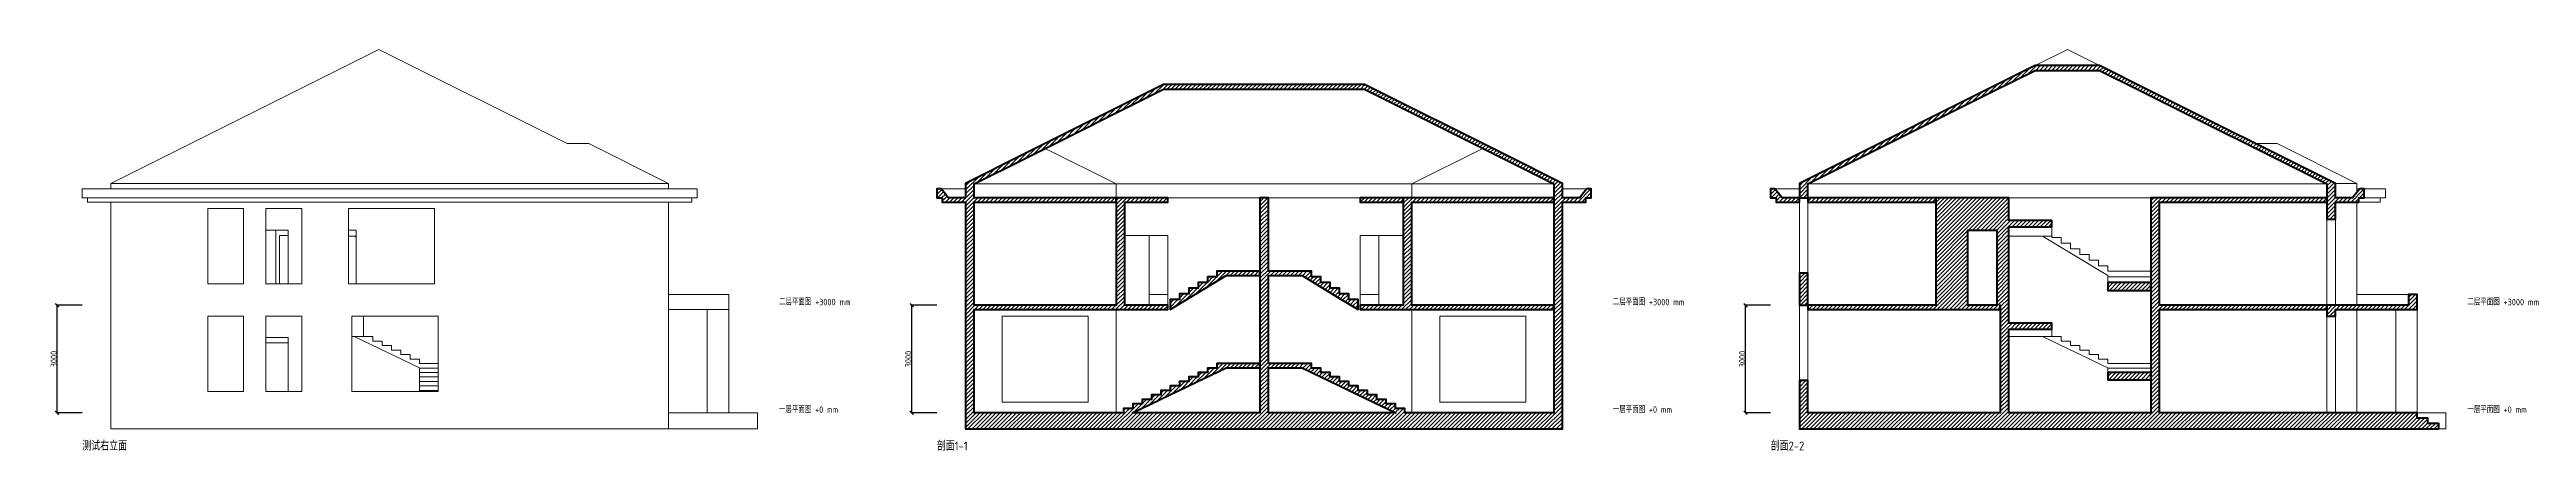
# Model space of a CAD drawing. Extents: x 20272 to 159607, y 22042 to 33227.
# Drawn here: x 90572 to 159607, y 22042 to 33227 of the extents above; entities that cross this region are included whole.
import ezdxf

# ---------------------------------------------------------------- set-up
doc = ezdxf.new("R2010")
doc.units = 0
doc.header["$LTSCALE"] = 1000
doc.header["$MEASUREMENT"] = 0
for name, color, linetype, lineweight in [('TZO_2D_annotation', 7, 'Continuous', 18), ('TZO_2D_dimension', 7, 'Continuous', 18), ('TZO_2D_section_cut', 7, 'Continuous', 50), ('TZO_2D_section_fill', 7, 'Continuous', 18), ('TZO_2D_visible', 7, 'Continuous', 18)]:
    doc.layers.add(name, color=color, linetype=linetype, lineweight=lineweight)
doc.styles.get("Standard").update_dxf_attribs({"font": 'gbenor.shx', "bigfont": 'gbcbig.shx'})
doc.dimstyles.get("Standard").update_dxf_attribs({"dimscale": 100, "dimtxt": 3.5, "dimasz": 1, "dimexe": 2.5, "dimexo": 3, "dimgap": 1.5, "dimtad": 1, "dimdec": 0, "dimzin": 0, "dimdsep": 46, "dimtxsty": 'Standard', "dimblk": 'ARCHTICK', "dimcen": 0.09, "dimadec": 0, "dimazin": 0, "dimtfac": 1, "dimtdec": 0, "dimtix": 1, "dimtmove": 2, "dimatfit": 3, "dimfxl": 1, "dimtolj": 1, "dimtzin": 0, "dimarcsym": 0})
pattern_1 = [(45, (-2583657.78, 1716516.66), (-56.1266008, 56.1266008), [])]

# ---------------------------------------------------------------- blocks, each defined once
blk = doc.blocks.new('_ArchTick')
at = {"color": 0, "linetype": 'ByBlock', "const_width": 0.4}
blk.add_lwpolyline([(-0.5, -0.5), (0.5, 0.5)], dxfattribs=at)
blk = doc.blocks.new('*D15')
at = {"layer": 'Defpoints', "color": 0, "transparency": 16777216}
for p in [(90782, 26092), (91482, 26092), (91482, 23092)]:
    blk.add_point(p, dxfattribs=at)
at = {"layer": 'TZO_2D_dimension', "color": 0, "lineweight": -2, "transparency": 16777216}
for p, q in [((91479, 26092), (90779, 26092)), ((90782, 23092), (90782, 26092)), ((91479, 23092), (90779, 23092))]:
    blk.add_line(p, q, dxfattribs=at)
at = {"layer": 'TZO_2D_dimension', "color": 0, "lineweight": -2, "transparency": 16777216, "xscale": 100, "yscale": 100, "zscale": 100}
for p, rotation in [((90782, 26092), 90), ((90782, 23092), 270)]:
    blk.add_blockref('_ArchTick', p, dxfattribs=dict(at, rotation=rotation))
at = {"layer": 'TZO_2D_dimension', "color": 0, "transparency": 16777216, "insert": (90690, 24592), "char_height": 180, "attachment_point": 5, "rotation": 90}
blk.add_mtext('\\A1;3000', dxfattribs=at)
blk = doc.blocks.new('*D14')
at = {"layer": 'Defpoints', "color": 0, "transparency": 16777216}
for p in [(114602, 26092), (115302, 26092), (115302, 23092)]:
    blk.add_point(p, dxfattribs=at)
at = {"layer": 'TZO_2D_dimension', "color": 0, "lineweight": -2, "transparency": 16777216}
for p, q in [((115299, 26092), (114599, 26092)), ((114602, 23092), (114602, 26092)), ((115299, 23092), (114599, 23092))]:
    blk.add_line(p, q, dxfattribs=at)
at = {"layer": 'TZO_2D_dimension', "color": 0, "lineweight": -2, "transparency": 16777216, "xscale": 100, "yscale": 100, "zscale": 100}
for p, rotation in [((114602, 26092), 90), ((114602, 23092), 270)]:
    blk.add_blockref('_ArchTick', p, dxfattribs=dict(at, rotation=rotation))
at = {"layer": 'TZO_2D_dimension', "color": 0, "transparency": 16777216, "insert": (114510, 24592), "char_height": 180, "attachment_point": 5, "rotation": 90}
blk.add_mtext('\\A1;3000', dxfattribs=at)
blk = doc.blocks.new('*D13')
at = {"layer": 'Defpoints', "color": 0, "transparency": 16777216}
for p in [(137842, 26092), (138542, 26092), (138542, 23092)]:
    blk.add_point(p, dxfattribs=at)
at = {"layer": 'TZO_2D_dimension', "color": 0, "lineweight": -2, "transparency": 16777216}
for p, q in [((138539, 26092), (137839, 26092)), ((137842, 23092), (137842, 26092)), ((138539, 23092), (137839, 23092))]:
    blk.add_line(p, q, dxfattribs=at)
at = {"layer": 'TZO_2D_dimension', "color": 0, "lineweight": -2, "transparency": 16777216, "xscale": 100, "yscale": 100, "zscale": 100}
for p, rotation in [((137842, 26092), 90), ((137842, 23092), 270)]:
    blk.add_blockref('_ArchTick', p, dxfattribs=dict(at, rotation=rotation))
at = {"layer": 'TZO_2D_dimension', "color": 0, "transparency": 16777216, "insert": (137750, 24592), "char_height": 180, "attachment_point": 5, "rotation": 90}
blk.add_mtext('\\A1;3000', dxfattribs=at)

msp = doc.modelspace()

# ---------------------------------------------------------------- hatches: boundary and pattern name
at = {"layer": 'TZO_2D_section_fill'}
h = msp.add_hatch(dxfattribs=at)
h.set_pattern_fill('ANSI31', color=256, scale=50, style=0)
h.set_pattern_definition(pattern_1)
h.paths.add_polyline_path([(139341.9, 29092.1), (139157.6, 29092.1), (138861.9, 29092.1), (138782.7, 29191.1), (138661.9, 29342.1), (138613.9, 29342.1), (138541.9, 29342.1), (138541.9, 29241), (138541.9, 29092.1), (138632, 29092.1), (138691.9, 29092.1), (138691.9, 29043.7), (138691.9, 28972.1), (139094.8, 28972.1), (139120, 28972.1), (139194.1, 28972.1), (139279.7, 28972.1), (139341.9, 28972.1), (139341.9, 29027.2)], flags=0)
h.paths.add_polyline_path([(154281.9, 28639.4), (154281.9, 28753.2), (154281.9, 28827.4), (154281.9, 28972.1), (154716.9, 28972.1), (154796.2, 28972.1), (154931.9, 28972.1), (154931.9, 28999.6), (154931.9, 29092.1), (155050.2, 29092.1), (155081.9, 29092.1), (155081.9, 29146.2), (155081.9, 29342.1), (155056.4, 29342.1), (154961.9, 29342.1), (154917.9, 29287), (154761.9, 29092.1), (154652.9, 29092.1), (154281.9, 29092.1), (154281.9, 29284.8), (154281.9, 29299.3), (154281.9, 29406.3), (154281.9, 29492.1), (149020, 32123), (147707.6, 32779.2), (145916.3, 32779.2), (139341.9, 29492.1), (139341.9, 29451.8), (139341.9, 29391.6), (139341.9, 29212.3), (139341.9, 29197.1), (139341.9, 29092.1), (139452.3, 29092.1), (139581.9, 29092.1), (139581.9, 29036.9), (139581.9, 28972.1), (139581.9, 28972.1), (139581.9, 28972.1), (140690.9, 28972.1), (141121.1, 28972.1), (143141.9, 28972.1), (143141.9, 29023.9), (143141.9, 29092.1), (141121.1, 29092.1), (139581.9, 29092.1), (139581.9, 29170.9), (139581.9, 29179.9), (139581.9, 29179.9), (139581.9, 29273.6), (139581.9, 29277.6), (139581.9, 29277.6), (139581.9, 29326.7), (139581.9, 29477.9), (144710.4, 32042.1), (145916.3, 32645.1), (147707.6, 32645.1), (148792.2, 32102.8), (154041.9, 29477.9), (154041.9, 29203.2), (154041.9, 29195), (154041.9, 29092.1), (154041.9, 28676.3), (154041.9, 28492.1), (154136.5, 28492.1), (154281.9, 28492.1)], flags=0)
h.paths.add_polyline_path([(157161.9, 22728.3), (157161.9, 22792.1), (157034.4, 22792.1), (156861.9, 22792.1), (156861.9, 22878.3), (156861.9, 22942.1), (156734.4, 22942.1), (156561.9, 22942.1), (156561.9, 23028.3), (156561.9, 23092.1), (156561.9, 23092.1), (155425.4, 23092.1), (155305.7, 23092.1), (154187.4, 23092.1), (154041.9, 23092.1), (151841.5, 23092.1), (149381.9, 23092.1), (149381.9, 24262.5), (149381.9, 25972.1), (151275.8, 25972.1), (154041.9, 25972.1), (154041.9, 26020.8), (154041.9, 26023.9), (154041.9, 26023.9), (154041.9, 26092.1), (152459.5, 26092.1), (152070.4, 26092.1), (151082.8, 26092.1), (149381.9, 26092.1), (149381.9, 27143.2), (149381.9, 28381.5), (149381.9, 28570), (149381.9, 28972.1), (151396.7, 28972.1), (154041.9, 28972.1), (154041.9, 29023.9), (154041.9, 29092.1), (152027.2, 29092.1), (152027.2, 29092.1), (152027.2, 29092.1), (149381.9, 29092.1), (149278.2, 29092.1), (149141.9, 29092.1), (149141.9, 28425.3), (149141.9, 27187), (149141.9, 24997.1), (149141.9, 24389.1), (149141.9, 24311.3), (149141.9, 24262.5), (149141.9, 23092.1), (149141.9, 23092.1), (149141.9, 23092.1), (148592.5, 23092.1), (147429.8, 23092.1), (147040.7, 23092.1), (146651.6, 23092.1), (146627.3, 23092.1), (145181.9, 23092.1), (145181.9, 24555.4), (145181.9, 25426.7), (145827.8, 25426.7), (146192.9, 25426.7), (146381.9, 25426.7), (146381.9, 25514), (146381.9, 25531.4), (146381.9, 25546.7), (146381.9, 25592.1), (145946.4, 25592.1), (145181.9, 25592.1), (145181.9, 26033.5), (145181.9, 26135.8), (145181.9, 26833.6), (145181.9, 27182.5), (145181.9, 27391.9), (145181.9, 27419.8), (145181.9, 27461.2), (145181.9, 28283.1), (145847.9, 28283.1), (146192.9, 28283.1), (146381.9, 28283.1), (146381.9, 28370.4), (146381.9, 28387.8), (146381.9, 28403.1), (146381.9, 28460.4), (145946.4, 28460.4), (145181.9, 28460.4), (145181.9, 28561), (145181.9, 28644.3), (145181.9, 28832.7), (145181.9, 28977.4), (145181.9, 29092.1), (145181.9, 29092.1), (145028.3, 29092.1), (144957.7, 29092.1), (144941.9, 29092.1), (144941.9, 29092.1), (144868.6, 29092.1), (143381.9, 29092.1), (143381.9, 29092.1), (143366.2, 29092.1), (143295.5, 29092.1), (143288.6, 29092.1), (143141.9, 29092.1), (143141.9, 28562), (143141.9, 27329), (143141.9, 26092.1), (141678.8, 26092.1), (139581.9, 26092.1), (139581.9, 26711.7), (139581.9, 26992.1), (139471.6, 26992.1), (139341.9, 26992.1), (139341.9, 26891.8), (139341.9, 26759.4), (139341.9, 26649.7), (139341.9, 26582.3), (139341.9, 26501), (139341.9, 26373.4), (139341.9, 26225.4), (139341.9, 26092.1), (139452.3, 26092.1), (139581.9, 26092.1), (139581.9, 26036.9), (139581.9, 25972.1), (139581.9, 25972.1), (139581.9, 25972.1), (141326.3, 25972.1), (142306.1, 25972.1), (142985.6, 25972.1), (144941.9, 25972.1), (144941.9, 26091.3), (144941.9, 26092.1), (144941.9, 26092.1), (144941.9, 26092.1), (144941.9, 25894.9), (144941.9, 24997.1), (144941.9, 24920.9), (144941.9, 23092.1), (142985.6, 23092.1), (139581.9, 23092.1), (139581.9, 23578.2), (139581.9, 23992.1), (139471.6, 23992.1), (139341.9, 23992.1), (139341.9, 23814.8), (139341.9, 23092.1), (139341.9, 23046.5), (139341.9, 23016.4), (139341.9, 22642.1), (148742.2, 22642.1), (151736.6, 22642.1), (153714.6, 22642.1), (154264.5, 22642.1), (157161.9, 22642.1)], flags=0)
h.paths.add_polyline_path([(144041.9, 28093.4), (144041.9, 28192.1), (144079.5, 28192.1), (144841.9, 28192.1), (144841.9, 26190.8), (144841.9, 26092.1), (144079.5, 26092.1), (144041.9, 26092.1)], flags=0)
h.paths.add_polyline_path([(149141.9, 26566.3), (149141.9, 26582.2), (149141.9, 26608.5), (149141.9, 26623), (149141.9, 26723.6), (148377.5, 26723.6), (147941.9, 26723.6), (147941.9, 26623), (147941.9, 26608.5), (147941.9, 26582.2), (147941.9, 26566.3), (147941.9, 26503), (148469.4, 26503), (149141.9, 26503)], flags=0)
h.paths.add_polyline_path([(154281.9, 25829), (154281.9, 25972.1), (154716.9, 25972.1), (154881.9, 25972.1), (155186, 25972.1), (155355, 25972.1), (155433.4, 25972.1), (155525.8, 25972.1), (155961.9, 25972.1), (156306.8, 25972.1), (156561.9, 25972.1), (156561.9, 25972.1), (156561.9, 25972.1), (156561.9, 25972.1), (156561.9, 25972.1), (156561.9, 25972.1), (156561.9, 26096.8), (156561.9, 26392.1), (156388.4, 26392.1), (156321.9, 26392.1), (156321.9, 26306.6), (156321.9, 26302.6), (156321.9, 26232.8), (156321.9, 26207.4), (156321.9, 26092.1), (156168.9, 26092.1), (155961.9, 26092.1), (155546.7, 26092.1), (155455.2, 26092.1), (155204, 26092.1), (155186, 26092.1), (154755, 26092.1), (154636, 26092.1), (154446.6, 26092.1), (154187.4, 26092.1), (154041.9, 26092.1), (154041.9, 25910.3), (154041.9, 25884.2), (154041.9, 25884.2), (154041.9, 25877.5), (154041.9, 25792.1), (154136.5, 25792.1), (154281.9, 25792.1)], flags=0)
h.paths.add_polyline_path([(149141.9, 24049.1), (149141.9, 24052.6), (149141.9, 24057), (149141.9, 24062.6), (149141.9, 24070.2), (149141.9, 24080.7), (149141.9, 24096.5), (149141.9, 24122.9), (149141.9, 24137.4), (149141.9, 24217.1), (148377.5, 24217.1), (147941.9, 24217.1), (147941.9, 24137.4), (147941.9, 24122.9), (147941.9, 24096.5), (147941.9, 24080.7), (147941.9, 24070.2), (147941.9, 24062.6), (147941.9, 24057), (147941.9, 24052.6), (147941.9, 24049.1), (147941.9, 24017.4), (148257.1, 24017.4), (149141.9, 24017.4)], flags=0)
h = msp.add_hatch(dxfattribs=at)
h.set_pattern_fill('ANSI31', color=256, scale=50, style=0)
h.set_pattern_definition(pattern_1)
h.paths.add_polyline_path([(132741.9, 23643.2), (132741.9, 25645.5), (132741.9, 28416), (132741.9, 28803.1), (132741.9, 28972.1), (133120.1, 28972.1), (133391.9, 28972.1), (133391.9, 29020.3), (133391.9, 29092.1), (133480.8, 29092.1), (133541.9, 29092.1), (133541.9, 29193), (133541.9, 29342.1), (133469.9, 29342.1), (133421.9, 29342.1), (133301, 29190.9), (133221.9, 29092.1), (132925.4, 29092.1), (132741.9, 29092.1), (132741.9, 29196.8), (132741.9, 29208.5), (132741.9, 29216.9), (132741.9, 29367.3), (132741.9, 29443.2), (132741.9, 29492.1), (131172.2, 30277), (131098.1, 30314), (127220.6, 32252.7), (126062.4, 32252.7), (124038.1, 32252.7), (122781.5, 32252.7), (121623.3, 32252.7), (117745.8, 30314), (116101.9, 29492.1), (116101.9, 29447.7), (116101.9, 29334.5), (116101.9, 29253.2), (116101.9, 29092.1), (115819.7, 29092.1), (115621.9, 29092.1), (115542.9, 29190.9), (115421.9, 29342.1), (115350.7, 29342.1), (115301.9, 29342.1), (115301.9, 29241.1), (115301.9, 29092.1), (115392.2, 29092.1), (115451.9, 29092.1), (115451.9, 29043.8), (115451.9, 28972.1), (115856.2, 28972.1), (116101.9, 28972.1), (116101.9, 28886.3), (116101.9, 28879), (116101.9, 28873.9), (116101.9, 28864.3), (116101.9, 28848.5), (116101.9, 28803.1), (116101.9, 25940), (116101.9, 23937.7), (116101.9, 23643.2), (116101.9, 22642.1), (118538.4, 22642.1), (118543.8, 22642.1), (120340.9, 22642.1), (120607.4, 22642.1), (120658, 22642.1), (122455, 22642.1), (122698.1, 22642.1), (123750.8, 22642.1), (126187.3, 22642.1), (132741.9, 22642.1)], flags=0)
h.paths.add_polyline_path([(116341.9, 23663.1), (116341.9, 23802.3), (116341.9, 25800.8), (116341.9, 25972.1), (117840, 25972.1), (117941.4, 25972.1), (119716.1, 25972.1), (119920.6, 25972.1), (120325.1, 25972.1), (121626.4, 25972.1), (121694.1, 25972.1), (121714.3, 25972.1), (121741.9, 25972.1), (121741.9, 26075.5), (121741.9, 26092.1), (121714.3, 26092.1), (120680.1, 26092.1), (120541.9, 26092.1), (120541.9, 26362.6), (120541.9, 26362.6), (120541.9, 28061.4), (120541.9, 28103.6), (120541.9, 28972.1), (121662.5, 28972.1), (121714.3, 28972.1), (121741.9, 28972.1), (121741.9, 28988.6), (121741.9, 29092.1), (120707.7, 29092.1), (120707.7, 29092.1), (120657.5, 29092.1), (120657.5, 29092.1), (120647.9, 29092.1), (120647.9, 29092.1), (120614.8, 29092.1), (120614.8, 29092.1), (120541.9, 29092.1), (120420.8, 29092.1), (120418.2, 29092.1), (120418.2, 29092.1), (120325.8, 29092.1), (120317.2, 29092.1), (120301.9, 29092.1), (120301.9, 28976.1), (120301.9, 28705.6), (120301.9, 26092.1), (120301.9, 26092.1), (119920.6, 26092.1), (116341.9, 26092.1), (116341.9, 26164), (116341.9, 26385.4), (116341.9, 27412.1), (116341.9, 28884.1), (116341.9, 28972.1), (119920.6, 28972.1), (120301.9, 28972.1), (120301.9, 28983.6), (120301.9, 29092.1), (116723.3, 29092.1), (116723.3, 29092.1), (116341.9, 29092.1), (116341.9, 29107.5), (116341.9, 29107.5), (116341.9, 29116.5), (116341.9, 29242.7), (116341.9, 29477.9), (117731.4, 30172.6), (117798.2, 30206), (121623.3, 32118.6), (122690.6, 32118.6), (123932.4, 32118.6), (126153.3, 32118.6), (127220.6, 32118.6), (131045.7, 30206), (132501.9, 29477.9), (132501.9, 29116.5), (132501.9, 29107.5), (132501.9, 29092.1), (132501.9, 28945.4), (132501.9, 27241.4), (132501.9, 26063.8), (132501.9, 24746.2), (132501.9, 24471.2), (132501.9, 23971.7), (132501.9, 23663.1), (132501.9, 23092.1), (131003.9, 23092.1), (130902.5, 23092.1), (129127.8, 23092.1), (128923.3, 23092.1), (128518.8, 23092.1), (128478.4, 23092.1), (128341.9, 23092.1), (128341.9, 23177.3), (128341.9, 23217.1), (128164.6, 23217.1), (128081.9, 23217.1), (128081.9, 23256.8), (128081.9, 23342.1), (127904.6, 23342.1), (127821.9, 23342.1), (127821.9, 23381.8), (127821.9, 23467.1), (127644.6, 23467.1), (127561.9, 23467.1), (127561.9, 23506.8), (127561.9, 23592.1), (127384.6, 23592.1), (127301.9, 23592.1), (127301.9, 23631.8), (127301.9, 23717.1), (127124.6, 23717.1), (127041.9, 23717.1), (127041.9, 23756.8), (127041.9, 23842.1), (126864.6, 23842.1), (126781.9, 23842.1), (126781.9, 23881.8), (126781.9, 23967.1), (126604.6, 23967.1), (126521.9, 23967.1), (126521.9, 24006.8), (126521.9, 24092.1), (126344.6, 24092.1), (126261.9, 24092.1), (126261.9, 24131.8), (126261.9, 24217.1), (126084.6, 24217.1), (126001.9, 24217.1), (126001.9, 24256.8), (126001.9, 24342.1), (125824.6, 24342.1), (125741.9, 24342.1), (125741.9, 24343.7), (125741.9, 24381.8), (125741.9, 24467.1), (124923.3, 24467.1), (124541.9, 24467.1), (124541.9, 24506.8), (124541.9, 24809.7), (124541.9, 25246.4), (124541.9, 26919.4), (125183.2, 26919.4), (125481.9, 26919.4), (126546.2, 26273.1), (127041.9, 25972.1), (127041.9, 26060.4), (127041.9, 26250), (126864.6, 26250), (126781.9, 26250), (126781.9, 26300.1), (126781.9, 26407.8), (126604.6, 26407.8), (126521.9, 26407.8), (126521.9, 26458), (126521.9, 26565.7), (126344.6, 26565.7), (126261.9, 26565.7), (126261.9, 26615.9), (126261.9, 26723.6), (126084.6, 26723.6), (126001.9, 26723.6), (126001.9, 26773.8), (126001.9, 26881.5), (125824.6, 26881.5), (125741.9, 26881.5), (125741.9, 26893.6), (125741.9, 26931.7), (125741.9, 27039.4), (124923.3, 27039.4), (124541.9, 27039.4), (124541.9, 27089.6), (124541.9, 28489.9), (124541.9, 28638.4), (124541.9, 28742), (124541.9, 28818.4), (124541.9, 28877), (124541.9, 28923.5), (124541.9, 28939.3), (124541.9, 28961.2), (124541.9, 29092.1), (124445, 29092.1), (124441.2, 29092.1), (124441.2, 29092.1), (124420.8, 29092.1), (124418.2, 29092.1), (124418.2, 29092.1), (124325.8, 29092.1), (124317.2, 29092.1), (124301.9, 29092.1), (124301.9, 28514.3), (124301.9, 23092.1), (123173.7, 23092.1), (120751.5, 23092.1), (122532.4, 23948.2), (123361.9, 24347.1), (124003.2, 24347.1), (124301.9, 24347.1), (124301.9, 24385.2), (124301.9, 24467.1), (123483.3, 24467.1), (123101.9, 24467.1), (123101.9, 24428.9), (123101.9, 24427.3), (123101.9, 24342.1), (122924.6, 24342.1), (122841.9, 24342.1), (122841.9, 24302.3), (122841.9, 24217.1), (122664.6, 24217.1), (122581.9, 24217.1), (122581.9, 24177.3), (122581.9, 24092.1), (122404.6, 24092.1), (122321.9, 24092.1), (122321.9, 24052.3), (122321.9, 23967.1), (122144.6, 23967.1), (122061.9, 23967.1), (122061.9, 23927.3), (122061.9, 23842.1), (121884.6, 23842.1), (121801.9, 23842.1), (121801.9, 23802.3), (121801.9, 23717.1), (121624.6, 23717.1), (121541.9, 23717.1), (121541.9, 23677.3), (121541.9, 23592.1), (121364.6, 23592.1), (121281.9, 23592.1), (121281.9, 23552.3), (121281.9, 23467.1), (121104.6, 23467.1), (121021.9, 23467.1), (121021.9, 23427.3), (121021.9, 23342.1), (120844.6, 23342.1), (120761.9, 23342.1), (120761.9, 23302.3), (120761.9, 23217.1), (120584.6, 23217.1), (120501.9, 23217.1), (120501.9, 23131.8), (120501.9, 23092.1), (120365.5, 23092.1), (120351.4, 23092.1), (120350.2, 23092.1), (120325.1, 23092.1), (119920.6, 23092.1), (116341.9, 23092.1)], flags=0)
h.paths.add_polyline_path([(128301.9, 28980), (128301.9, 29092.1), (127181.4, 29092.1), (127181.4, 29092.1), (127181.4, 29092.1), (127129.6, 29092.1), (127101.9, 29092.1), (127101.9, 28988.6), (127101.9, 28972.1), (127129.6, 28972.1), (128163.8, 28972.1), (128205.6, 28972.1), (128229.1, 28972.1), (128301.9, 28972.1)], flags=0)
h.paths.add_polyline_path([(132501.9, 26046.7), (132501.9, 26092.1), (132120.6, 26092.1), (132110.7, 26092.1), (131991.8, 26092.1), (128541.9, 26092.1), (128541.9, 26362.6), (128541.9, 26369.4), (128541.9, 28972.1), (132120.6, 28972.1), (132501.9, 28972.1), (132501.9, 28983.6), (132501.9, 29092.1), (128923.3, 29092.1), (128923.3, 29092.1), (128923.3, 29092.1), (128541.9, 29092.1), (128445, 29092.1), (128441.2, 29092.1), (128441.2, 29092.1), (128335.5, 29092.1), (128323.7, 29092.1), (128301.9, 29092.1), (128301.9, 28976.1), (128301.9, 28705.6), (128301.9, 27790.8), (128301.9, 26092.1), (127256.5, 26092.1), (127217.5, 26092.1), (127174.8, 26092.1), (127171.9, 26092.1), (127149.8, 26092.1), (127101.9, 26092.1), (127101.9, 26075.5), (127101.9, 25972.1), (127129.6, 25972.1), (127217.5, 25972.1), (128518.8, 25972.1), (128518.8, 25972.1), (128923.3, 25972.1), (132501.9, 25972.1)], flags=0)
h.paths.add_polyline_path([(122866.2, 26618.4), (123361.9, 26919.4), (124003.2, 26919.4), (124301.9, 26919.4), (124301.9, 26957.5), (124301.9, 27039.4), (123483.3, 27039.4), (123101.9, 27039.4), (123101.9, 27001.3), (123101.9, 26989.2), (123101.9, 26881.5), (122924.6, 26881.5), (122841.9, 26881.5), (122841.9, 26831.3), (122841.9, 26723.6), (122664.6, 26723.6), (122581.9, 26723.6), (122581.9, 26673.5), (122581.9, 26565.7), (122404.6, 26565.7), (122321.9, 26565.7), (122321.9, 26515.6), (122321.9, 26407.8), (122144.6, 26407.8), (122061.9, 26407.8), (122061.9, 26357.7), (122061.9, 26250), (121884.6, 26250), (121801.9, 26250), (121801.9, 26161.6), (121801.9, 25972.1)], flags=0)
h.paths.add_polyline_path([(124541.9, 23490.9), (124541.9, 24347.1), (125183.2, 24347.1), (125481.9, 24347.1), (127262.8, 23490.9), (128092.3, 23092.1), (125670.2, 23092.1), (124904, 23092.1), (124837, 23092.1), (124790.9, 23092.1), (124788.5, 23092.1), (124541.9, 23092.1)], flags=0)

# ---------------------------------------------------------------- linework, layer by layer
at = {"layer": 'TZO_2D_section_cut'}
for points in [[(154281.9, 28639.4), (154281.9, 28753.2), (154281.9, 28827.4), (154281.9, 28972.1), (154716.9, 28972.1), (154796.2, 28972.1), (154931.9, 28972.1), (154931.9, 28999.6), (154931.9, 29092.1), (155050.2, 29092.1), (155081.9, 29092.1), (155081.9, 29146.2), (155081.9, 29342.1), (155056.4, 29342.1), (154961.9, 29342.1), (154917.9, 29287), (154761.9, 29092.1), (154652.9, 29092.1), (154281.9, 29092.1), (154281.9, 29284.8), (154281.9, 29299.3), (154281.9, 29406.3), (154281.9, 29492.1), (149020, 32123), (147707.6, 32779.2), (145916.3, 32779.2), (139341.9, 29492.1), (139341.9, 29451.8), (139341.9, 29391.6), (139341.9, 29212.3), (139341.9, 29197.1), (139341.9, 29092.1), (139452.3, 29092.1), (139581.9, 29092.1), (139581.9, 29036.9), (139581.9, 28972.1), (139581.9, 28972.1), (139581.9, 28972.1), (140690.9, 28972.1), (141121.1, 28972.1), (143141.9, 28972.1), (143141.9, 29023.9), (143141.9, 29092.1), (141121.1, 29092.1), (139581.9, 29092.1), (139581.9, 29170.9), (139581.9, 29179.9), (139581.9, 29179.9), (139581.9, 29273.6), (139581.9, 29277.6), (139581.9, 29277.6), (139581.9, 29326.7), (139581.9, 29477.9), (144710.4, 32042.1), (145916.3, 32645.1), (147707.6, 32645.1), (148792.2, 32102.8), (154041.9, 29477.9), (154041.9, 29203.2), (154041.9, 29195), (154041.9, 29092.1), (154041.9, 28676.3), (154041.9, 28492.1), (154136.5, 28492.1), (154281.9, 28492.1)], [(132741.9, 23643.2), (132741.9, 25645.5), (132741.9, 28416), (132741.9, 28803.1), (132741.9, 28972.1), (133120.1, 28972.1), (133391.9, 28972.1), (133391.9, 29020.3), (133391.9, 29092.1), (133480.8, 29092.1), (133541.9, 29092.1), (133541.9, 29193), (133541.9, 29342.1), (133469.9, 29342.1), (133421.9, 29342.1), (133301, 29190.9), (133221.9, 29092.1), (132925.4, 29092.1), (132741.9, 29092.1), (132741.9, 29196.8), (132741.9, 29208.5), (132741.9, 29216.9), (132741.9, 29367.3), (132741.9, 29443.2), (132741.9, 29492.1), (131172.2, 30277), (131098.1, 30314), (127220.6, 32252.7), (126062.4, 32252.7), (124038.1, 32252.7), (122781.5, 32252.7), (121623.3, 32252.7), (117745.8, 30314), (116101.9, 29492.1), (116101.9, 29447.7), (116101.9, 29334.5), (116101.9, 29253.2), (116101.9, 29092.1), (115819.7, 29092.1), (115621.9, 29092.1), (115542.9, 29190.9), (115421.9, 29342.1), (115350.7, 29342.1), (115301.9, 29342.1), (115301.9, 29241.1), (115301.9, 29092.1), (115392.2, 29092.1), (115451.9, 29092.1), (115451.9, 29043.8), (115451.9, 28972.1), (115856.2, 28972.1), (116101.9, 28972.1), (116101.9, 28886.3), (116101.9, 28879), (116101.9, 28873.9), (116101.9, 28864.3), (116101.9, 28848.5), (116101.9, 28803.1), (116101.9, 25940), (116101.9, 23937.7), (116101.9, 23643.2), (116101.9, 22642.1), (118538.4, 22642.1), (118543.8, 22642.1), (120340.9, 22642.1), (120607.4, 22642.1), (120658, 22642.1), (122455, 22642.1), (122698.1, 22642.1), (123750.8, 22642.1), (126187.3, 22642.1), (132741.9, 22642.1)], [(116341.9, 23663.1), (116341.9, 23802.3), (116341.9, 25800.8), (116341.9, 25972.1), (117840, 25972.1), (117941.4, 25972.1), (119716.1, 25972.1), (119920.6, 25972.1), (120325.1, 25972.1), (121626.4, 25972.1), (121694.1, 25972.1), (121714.3, 25972.1), (121741.9, 25972.1), (121741.9, 26075.5), (121741.9, 26092.1), (121714.3, 26092.1), (120680.1, 26092.1), (120541.9, 26092.1), (120541.9, 26362.6), (120541.9, 26362.6), (120541.9, 28061.4), (120541.9, 28103.6), (120541.9, 28972.1), (121662.5, 28972.1), (121714.3, 28972.1), (121741.9, 28972.1), (121741.9, 28988.6), (121741.9, 29092.1), (120707.7, 29092.1), (120707.7, 29092.1), (120657.5, 29092.1), (120657.5, 29092.1), (120647.9, 29092.1), (120647.9, 29092.1), (120614.8, 29092.1), (120614.8, 29092.1), (120541.9, 29092.1), (120420.8, 29092.1), (120418.2, 29092.1), (120418.2, 29092.1), (120325.8, 29092.1), (120317.2, 29092.1), (120301.9, 29092.1), (120301.9, 28976.1), (120301.9, 28705.6), (120301.9, 26092.1), (120301.9, 26092.1), (119920.6, 26092.1), (116341.9, 26092.1), (116341.9, 26164), (116341.9, 26385.4), (116341.9, 27412.1), (116341.9, 28884.1), (116341.9, 28972.1), (119920.6, 28972.1), (120301.9, 28972.1), (120301.9, 28983.6), (120301.9, 29092.1), (116723.3, 29092.1), (116723.3, 29092.1), (116341.9, 29092.1), (116341.9, 29107.5), (116341.9, 29107.5), (116341.9, 29116.5), (116341.9, 29242.7), (116341.9, 29477.9), (117731.4, 30172.6), (117798.2, 30206), (121623.3, 32118.6), (122690.6, 32118.6), (123932.4, 32118.6), (126153.3, 32118.6), (127220.6, 32118.6), (131045.7, 30206), (132501.9, 29477.9), (132501.9, 29116.5), (132501.9, 29107.5), (132501.9, 29092.1), (132501.9, 28945.4), (132501.9, 27241.4), (132501.9, 26063.8), (132501.9, 24746.2), (132501.9, 24471.2), (132501.9, 23971.7), (132501.9, 23663.1), (132501.9, 23092.1), (131003.9, 23092.1), (130902.5, 23092.1), (129127.8, 23092.1), (128923.3, 23092.1), (128518.8, 23092.1), (128478.4, 23092.1), (128341.9, 23092.1), (128341.9, 23177.3), (128341.9, 23217.1), (128164.6, 23217.1), (128081.9, 23217.1), (128081.9, 23256.8), (128081.9, 23342.1), (127904.6, 23342.1), (127821.9, 23342.1), (127821.9, 23381.8), (127821.9, 23467.1), (127644.6, 23467.1), (127561.9, 23467.1), (127561.9, 23506.8), (127561.9, 23592.1), (127384.6, 23592.1), (127301.9, 23592.1), (127301.9, 23631.8), (127301.9, 23717.1), (127124.6, 23717.1), (127041.9, 23717.1), (127041.9, 23756.8), (127041.9, 23842.1), (126864.6, 23842.1), (126781.9, 23842.1), (126781.9, 23881.8), (126781.9, 23967.1), (126604.6, 23967.1), (126521.9, 23967.1), (126521.9, 24006.8), (126521.9, 24092.1), (126344.6, 24092.1), (126261.9, 24092.1), (126261.9, 24131.8), (126261.9, 24217.1), (126084.6, 24217.1), (126001.9, 24217.1), (126001.9, 24256.8), (126001.9, 24342.1), (125824.6, 24342.1), (125741.9, 24342.1), (125741.9, 24343.7), (125741.9, 24381.8), (125741.9, 24467.1), (124923.3, 24467.1), (124541.9, 24467.1), (124541.9, 24506.8), (124541.9, 24809.7), (124541.9, 25246.4), (124541.9, 26919.4), (125183.2, 26919.4), (125481.9, 26919.4), (126546.2, 26273.1), (127041.9, 25972.1), (127041.9, 26060.4), (127041.9, 26250), (126864.6, 26250), (126781.9, 26250), (126781.9, 26300.1), (126781.9, 26407.8), (126604.6, 26407.8), (126521.9, 26407.8), (126521.9, 26458), (126521.9, 26565.7), (126344.6, 26565.7), (126261.9, 26565.7), (126261.9, 26615.9), (126261.9, 26723.6), (126084.6, 26723.6), (126001.9, 26723.6), (126001.9, 26773.8), (126001.9, 26881.5), (125824.6, 26881.5), (125741.9, 26881.5), (125741.9, 26893.6), (125741.9, 26931.7), (125741.9, 27039.4), (124923.3, 27039.4), (124541.9, 27039.4), (124541.9, 27089.6), (124541.9, 28489.9), (124541.9, 28638.4), (124541.9, 28742), (124541.9, 28818.4), (124541.9, 28877), (124541.9, 28923.5), (124541.9, 28939.3), (124541.9, 28961.2), (124541.9, 29092.1), (124445, 29092.1), (124441.2, 29092.1), (124441.2, 29092.1), (124420.8, 29092.1), (124418.2, 29092.1), (124418.2, 29092.1), (124325.8, 29092.1), (124317.2, 29092.1), (124301.9, 29092.1), (124301.9, 28514.3), (124301.9, 23092.1), (123173.7, 23092.1), (120751.5, 23092.1), (122532.4, 23948.2), (123361.9, 24347.1), (124003.2, 24347.1), (124301.9, 24347.1), (124301.9, 24385.2), (124301.9, 24467.1), (123483.3, 24467.1), (123101.9, 24467.1), (123101.9, 24428.9), (123101.9, 24427.3), (123101.9, 24342.1), (122924.6, 24342.1), (122841.9, 24342.1), (122841.9, 24302.3), (122841.9, 24217.1), (122664.6, 24217.1), (122581.9, 24217.1), (122581.9, 24177.3), (122581.9, 24092.1), (122404.6, 24092.1), (122321.9, 24092.1), (122321.9, 24052.3), (122321.9, 23967.1), (122144.6, 23967.1), (122061.9, 23967.1), (122061.9, 23927.3), (122061.9, 23842.1), (121884.6, 23842.1), (121801.9, 23842.1), (121801.9, 23802.3), (121801.9, 23717.1), (121624.6, 23717.1), (121541.9, 23717.1), (121541.9, 23677.3), (121541.9, 23592.1), (121364.6, 23592.1), (121281.9, 23592.1), (121281.9, 23552.3), (121281.9, 23467.1), (121104.6, 23467.1), (121021.9, 23467.1), (121021.9, 23427.3), (121021.9, 23342.1), (120844.6, 23342.1), (120761.9, 23342.1), (120761.9, 23302.3), (120761.9, 23217.1), (120584.6, 23217.1), (120501.9, 23217.1), (120501.9, 23131.8), (120501.9, 23092.1), (120365.5, 23092.1), (120351.4, 23092.1), (120350.2, 23092.1), (120325.1, 23092.1), (119920.6, 23092.1), (116341.9, 23092.1)], [(128301.9, 28980), (128301.9, 29092.1), (127181.4, 29092.1), (127181.4, 29092.1), (127181.4, 29092.1), (127129.6, 29092.1), (127101.9, 29092.1), (127101.9, 28988.6), (127101.9, 28972.1), (127129.6, 28972.1), (128163.8, 28972.1), (128205.6, 28972.1), (128229.1, 28972.1), (128301.9, 28972.1)], [(132501.9, 26046.7), (132501.9, 26092.1), (132120.6, 26092.1), (132110.7, 26092.1), (131991.8, 26092.1), (128541.9, 26092.1), (128541.9, 26362.6), (128541.9, 26369.4), (128541.9, 28972.1), (132120.6, 28972.1), (132501.9, 28972.1), (132501.9, 28983.6), (132501.9, 29092.1), (128923.3, 29092.1), (128923.3, 29092.1), (128923.3, 29092.1), (128541.9, 29092.1), (128445, 29092.1), (128441.2, 29092.1), (128441.2, 29092.1), (128335.5, 29092.1), (128323.7, 29092.1), (128301.9, 29092.1), (128301.9, 28976.1), (128301.9, 28705.6), (128301.9, 27790.8), (128301.9, 26092.1), (127256.5, 26092.1), (127217.5, 26092.1), (127174.8, 26092.1), (127171.9, 26092.1), (127149.8, 26092.1), (127101.9, 26092.1), (127101.9, 26075.5), (127101.9, 25972.1), (127129.6, 25972.1), (127217.5, 25972.1), (128518.8, 25972.1), (128518.8, 25972.1), (128923.3, 25972.1), (132501.9, 25972.1)], [(139341.9, 29092.1), (139157.6, 29092.1), (138861.9, 29092.1), (138782.7, 29191.1), (138661.9, 29342.1), (138613.9, 29342.1), (138541.9, 29342.1), (138541.9, 29241), (138541.9, 29092.1), (138632, 29092.1), (138691.9, 29092.1), (138691.9, 29043.7), (138691.9, 28972.1), (139094.8, 28972.1), (139120, 28972.1), (139194.1, 28972.1), (139279.7, 28972.1), (139341.9, 28972.1), (139341.9, 29027.2)], [(157161.9, 22728.3), (157161.9, 22792.1), (157034.4, 22792.1), (156861.9, 22792.1), (156861.9, 22878.3), (156861.9, 22942.1), (156734.4, 22942.1), (156561.9, 22942.1), (156561.9, 23028.3), (156561.9, 23092.1), (156561.9, 23092.1), (155425.4, 23092.1), (155305.7, 23092.1), (154187.4, 23092.1), (154041.9, 23092.1), (151841.5, 23092.1), (149381.9, 23092.1), (149381.9, 24262.5), (149381.9, 25972.1), (151275.8, 25972.1), (154041.9, 25972.1), (154041.9, 26020.8), (154041.9, 26023.9), (154041.9, 26023.9), (154041.9, 26092.1), (152459.5, 26092.1), (152070.4, 26092.1), (151082.8, 26092.1), (149381.9, 26092.1), (149381.9, 27143.2), (149381.9, 28381.5), (149381.9, 28570), (149381.9, 28972.1), (151396.7, 28972.1), (154041.9, 28972.1), (154041.9, 29023.9), (154041.9, 29092.1), (152027.2, 29092.1), (152027.2, 29092.1), (152027.2, 29092.1), (149381.9, 29092.1), (149278.2, 29092.1), (149141.9, 29092.1), (149141.9, 28425.3), (149141.9, 27187), (149141.9, 24997.1), (149141.9, 24389.1), (149141.9, 24311.3), (149141.9, 24262.5), (149141.9, 23092.1), (149141.9, 23092.1), (149141.9, 23092.1), (148592.5, 23092.1), (147429.8, 23092.1), (147040.7, 23092.1), (146651.6, 23092.1), (146627.3, 23092.1), (145181.9, 23092.1), (145181.9, 24555.4), (145181.9, 25426.7), (145827.8, 25426.7), (146192.9, 25426.7), (146381.9, 25426.7), (146381.9, 25514), (146381.9, 25531.4), (146381.9, 25546.7), (146381.9, 25592.1), (145946.4, 25592.1), (145181.9, 25592.1), (145181.9, 26033.5), (145181.9, 26135.8), (145181.9, 26833.6), (145181.9, 27182.5), (145181.9, 27391.9), (145181.9, 27419.8), (145181.9, 27461.2), (145181.9, 28283.1), (145847.9, 28283.1), (146192.9, 28283.1), (146381.9, 28283.1), (146381.9, 28370.4), (146381.9, 28387.8), (146381.9, 28403.1), (146381.9, 28460.4), (145946.4, 28460.4), (145181.9, 28460.4), (145181.9, 28561), (145181.9, 28644.3), (145181.9, 28832.7), (145181.9, 28977.4), (145181.9, 29092.1), (145181.9, 29092.1), (145028.3, 29092.1), (144957.7, 29092.1), (144941.9, 29092.1), (144941.9, 29092.1), (144868.6, 29092.1), (143381.9, 29092.1), (143381.9, 29092.1), (143366.2, 29092.1), (143295.5, 29092.1), (143288.6, 29092.1), (143141.9, 29092.1), (143141.9, 28562), (143141.9, 27329), (143141.9, 26092.1), (141678.8, 26092.1), (139581.9, 26092.1), (139581.9, 26711.7), (139581.9, 26992.1), (139471.6, 26992.1), (139341.9, 26992.1), (139341.9, 26891.8), (139341.9, 26759.4), (139341.9, 26649.7), (139341.9, 26582.3), (139341.9, 26501), (139341.9, 26373.4), (139341.9, 26225.4), (139341.9, 26092.1), (139452.3, 26092.1), (139581.9, 26092.1), (139581.9, 26036.9), (139581.9, 25972.1), (139581.9, 25972.1), (139581.9, 25972.1), (141326.3, 25972.1), (142306.1, 25972.1), (142985.6, 25972.1), (144941.9, 25972.1), (144941.9, 26091.3), (144941.9, 26092.1), (144941.9, 26092.1), (144941.9, 26092.1), (144941.9, 25894.9), (144941.9, 24997.1), (144941.9, 24920.9), (144941.9, 23092.1), (142985.6, 23092.1), (139581.9, 23092.1), (139581.9, 23578.2), (139581.9, 23992.1), (139471.6, 23992.1), (139341.9, 23992.1), (139341.9, 23814.8), (139341.9, 23092.1), (139341.9, 23046.5), (139341.9, 23016.4), (139341.9, 22642.1), (148742.2, 22642.1), (151736.6, 22642.1), (153714.6, 22642.1), (154264.5, 22642.1), (157161.9, 22642.1)], [(144041.9, 28093.4), (144041.9, 28192.1), (144079.5, 28192.1), (144841.9, 28192.1), (144841.9, 26190.8), (144841.9, 26092.1), (144079.5, 26092.1), (144041.9, 26092.1)], [(122866.2, 26618.4), (123361.9, 26919.4), (124003.2, 26919.4), (124301.9, 26919.4), (124301.9, 26957.5), (124301.9, 27039.4), (123483.3, 27039.4), (123101.9, 27039.4), (123101.9, 27001.3), (123101.9, 26989.2), (123101.9, 26881.5), (122924.6, 26881.5), (122841.9, 26881.5), (122841.9, 26831.3), (122841.9, 26723.6), (122664.6, 26723.6), (122581.9, 26723.6), (122581.9, 26673.5), (122581.9, 26565.7), (122404.6, 26565.7), (122321.9, 26565.7), (122321.9, 26515.6), (122321.9, 26407.8), (122144.6, 26407.8), (122061.9, 26407.8), (122061.9, 26357.7), (122061.9, 26250), (121884.6, 26250), (121801.9, 26250), (121801.9, 26161.6), (121801.9, 25972.1)], [(149141.9, 26566.3), (149141.9, 26582.2), (149141.9, 26608.5), (149141.9, 26623), (149141.9, 26723.6), (148377.5, 26723.6), (147941.9, 26723.6), (147941.9, 26623), (147941.9, 26608.5), (147941.9, 26582.2), (147941.9, 26566.3), (147941.9, 26503), (148469.4, 26503), (149141.9, 26503)], [(154281.9, 25829), (154281.9, 25972.1), (154716.9, 25972.1), (154881.9, 25972.1), (155186, 25972.1), (155355, 25972.1), (155433.4, 25972.1), (155525.8, 25972.1), (155961.9, 25972.1), (156306.8, 25972.1), (156561.9, 25972.1), (156561.9, 25972.1), (156561.9, 25972.1), (156561.9, 25972.1), (156561.9, 25972.1), (156561.9, 25972.1), (156561.9, 26096.8), (156561.9, 26392.1), (156388.4, 26392.1), (156321.9, 26392.1), (156321.9, 26306.6), (156321.9, 26302.6), (156321.9, 26232.8), (156321.9, 26207.4), (156321.9, 26092.1), (156168.9, 26092.1), (155961.9, 26092.1), (155546.7, 26092.1), (155455.2, 26092.1), (155204, 26092.1), (155186, 26092.1), (154755, 26092.1), (154636, 26092.1), (154446.6, 26092.1), (154187.4, 26092.1), (154041.9, 26092.1), (154041.9, 25910.3), (154041.9, 25884.2), (154041.9, 25884.2), (154041.9, 25877.5), (154041.9, 25792.1), (154136.5, 25792.1), (154281.9, 25792.1)], [(124541.9, 23490.9), (124541.9, 24347.1), (125183.2, 24347.1), (125481.9, 24347.1), (127262.8, 23490.9), (128092.3, 23092.1), (125670.2, 23092.1), (124904, 23092.1), (124837, 23092.1), (124790.9, 23092.1), (124788.5, 23092.1), (124541.9, 23092.1)], [(149141.9, 24049.1), (149141.9, 24052.6), (149141.9, 24057), (149141.9, 24062.6), (149141.9, 24070.2), (149141.9, 24080.7), (149141.9, 24096.5), (149141.9, 24122.9), (149141.9, 24137.4), (149141.9, 24217.1), (148377.5, 24217.1), (147941.9, 24217.1), (147941.9, 24137.4), (147941.9, 24122.9), (147941.9, 24096.5), (147941.9, 24080.7), (147941.9, 24070.2), (147941.9, 24062.6), (147941.9, 24057), (147941.9, 24052.6), (147941.9, 24049.1), (147941.9, 24017.4), (148257.1, 24017.4), (149141.9, 24017.4)]]:
    msp.add_lwpolyline(points, close=True, dxfattribs=at)
at = {"layer": 'TZO_2D_visible'}
for p, q in [((92281.9, 29492.1), (99751.9, 33227.1)), ((99751.9, 33227.1), (105001.9, 30602.1)), ((145916.3, 32779.2), (146811.9, 33227.1)), ((146811.9, 33227.1), (147707.6, 32779.2)), ((145916.3, 32645.1), (145916.3, 32645.1)), ((147707.6, 32645.1), (147707.6, 32645.1)), ((117745.8, 30314), (121623.3, 32252.7)), ((118321.9, 30467.9), (121623.3, 32118.6)), ((127220.6, 32252.7), (131098.1, 30314)), ((127220.6, 32118.6), (130521.9, 30467.9)), ((148792.2, 32102.8), (154041.9, 29477.9)), ((149020, 32123), (152061.9, 30602.1)), ((105001.9, 30602.1), (105601.9, 30602.1)), ((105601.9, 30602.1), (107821.9, 29492.1)), ((117798.2, 30206), (118321.9, 30467.9)), ((120301.9, 29477.9), (118321.9, 30467.9)), ((128541.9, 29477.9), (130521.9, 30467.9)), ((131045.7, 30206), (130521.9, 30467.9)), ((152061.9, 30602.1), (152661.9, 30602.1)), ((152061.9, 30602.1), (154281.9, 29492.1)), ((152661.9, 30602.1), (154881.9, 29492.1)), ((91481.9, 29092.1), (91481.9, 29342.1)), ((91481.9, 29342.1), (92281.9, 29342.1)), ((91631.9, 29092.1), (91481.9, 29092.1)), ((91631.9, 29092.1), (108471.9, 29092.1)), ((91631.9, 29092.1), (91631.9, 28972.1)), ((92281.9, 29342.1), (92281.9, 29492.1)), ((92281.9, 29492.1), (107821.9, 29492.1)), ((92281.9, 29342.1), (107821.9, 29342.1)), ((107821.9, 29342.1), (107821.9, 29492.1)), ((108621.9, 29342.1), (107821.9, 29342.1)), ((108471.9, 28972.1), (108471.9, 29092.1)), ((108471.9, 29092.1), (108621.9, 29092.1)), ((108621.9, 29092.1), (108621.9, 29342.1)), ((115421.9, 29342.1), (116101.9, 29342.1)), ((116101.9, 29342.1), (116101.9, 29447.7)), ((116101.9, 29334.5), (116101.9, 29342.1)), ((116341.9, 29477.9), (120301.9, 29477.9)), ((120301.9, 29092.1), (120301.9, 29477.9)), ((120301.9, 29477.9), (128541.9, 29477.9)), ((121741.9, 29092.1), (124301.9, 29092.1)), ((124541.9, 29092.1), (127101.9, 29092.1)), ((128301.9, 29092.1), (128301.9, 29092.1)), ((128541.9, 29092.1), (128541.9, 29477.9)), ((128541.9, 29477.9), (132501.9, 29477.9)), ((132501.9, 29092.1), (132501.9, 29092.1)), ((132741.9, 29342.1), (132741.9, 29367.3)), ((132741.9, 29216.9), (132741.9, 29342.1)), ((132741.9, 29342.1), (133421.9, 29342.1)), ((138661.9, 29342.1), (139341.9, 29342.1)), ((139341.9, 29342.1), (139341.9, 29391.6)), ((139341.9, 29212.3), (139341.9, 29342.1)), ((154041.9, 29477.9), (139581.9, 29477.9)), ((143141.9, 29092.1), (143141.9, 29092.1)), ((145181.9, 29092.1), (149141.9, 29092.1)), ((154041.9, 29092.1), (154041.9, 29092.1)), ((154281.9, 29492.1), (154881.9, 29492.1)), ((154761.9, 29092.1), (154881.9, 29242.1)), ((154881.9, 29342.1), (154881.9, 29492.1)), ((154881.9, 29242.1), (154881.9, 29342.1)), ((154881.9, 29342.1), (154961.9, 29342.1)), ((154881.9, 29242.1), (154917.9, 29287)), ((155681.9, 29342.1), (155081.9, 29342.1)), ((155081.9, 29092.1), (155531.9, 29092.1)), ((155531.9, 28972.1), (155531.9, 29092.1)), ((155531.9, 29092.1), (155681.9, 29092.1)), ((155681.9, 29092.1), (155681.9, 29342.1)), ((91631.9, 28972.1), (92281.9, 28972.1)), ((92281.9, 28972.1), (107821.9, 28972.1)), ((92281.9, 28972.1), (92281.9, 22642.1)), ((95981.9, 28792.1), (94981.9, 28792.1)), ((94981.9, 28792.1), (94981.9, 26692.1)), ((95981.9, 26692.1), (95981.9, 28792.1)), ((96601.9, 28192.1), (96601.9, 28792.1)), ((96601.9, 28792.1), (97601.9, 28792.1)), ((97601.9, 28792.1), (97601.9, 26692.1)), ((98901.9, 28192.1), (98901.9, 28792.1)), ((98901.9, 28792.1), (101301.9, 28792.1)), ((101301.9, 28792.1), (101301.9, 26692.1)), ((107821.9, 26392.1), (107821.9, 28972.1)), ((107821.9, 28972.1), (108471.9, 28972.1)), ((128301.9, 28042.1), (128301.9, 28705.6)), ((139341.9, 26992.1), (139341.9, 28972.1)), ((139581.9, 26992.1), (139581.9, 28972.1)), ((154041.9, 26092.1), (154041.9, 28492.1)), ((154281.9, 26092.1), (154281.9, 28492.1)), ((154881.9, 26392.1), (154881.9, 28972.1)), ((154931.9, 28972.1), (155531.9, 28972.1)), ((96601.9, 28192.1), (96881.9, 28192.1)), ((96601.9, 28192.1), (96601.9, 26692.1)), ((96881.9, 26692.1), (96881.9, 28192.1)), ((96881.9, 28192.1), (97221.9, 28192.1)), ((96981.9, 26692.1), (96981.9, 28042.1)), ((96981.9, 28042.1), (97221.9, 28042.1)), ((97221.9, 28192.1), (97221.9, 28042.1)), ((97221.9, 26692.1), (97221.9, 28042.1)), ((98901.9, 28024.6), (98901.9, 28192.1)), ((98901.9, 28192.1), (99121.9, 28192.1)), ((98901.9, 28024.6), (99061.9, 28024.6)), ((98901.9, 28024.6), (98901.9, 26692.1)), ((99061.9, 28024.6), (99121.9, 28024.6)), ((99121.9, 27988.2), (99061.9, 28024.6)), ((99121.9, 28192.1), (99121.9, 28024.6)), ((99121.9, 27988.2), (99121.9, 28024.6)), ((99121.9, 26692.1), (99121.9, 27988.2)), ((120541.9, 28042.1), (120541.9, 28061.4)), ((120541.9, 26362.6), (120541.9, 28042.1)), ((120541.9, 28042.1), (121221.9, 28042.1)), ((121221.9, 26392.1), (121221.9, 28042.1)), ((121221.9, 28042.1), (121741.9, 28042.1)), ((121741.9, 28042.1), (121741.9, 26392.1)), ((127101.9, 26392.1), (127101.9, 28042.1)), ((127101.9, 28042.1), (127621.9, 28042.1)), ((127621.9, 26392.1), (127621.9, 28042.1)), ((127621.9, 28042.1), (128301.9, 28042.1)), ((128301.9, 27790.8), (128301.9, 28042.1)), ((145181.9, 28024.6), (145181.9, 28283.1)), ((145181.9, 27461.2), (145181.9, 28024.6)), ((145181.9, 28024.6), (146121.9, 28024.6)), ((146121.9, 28024.6), (146381.9, 28024.6)), ((147941.9, 26919.4), (146121.9, 28024.6)), ((146381.9, 28024.6), (146381.9, 28283.1)), ((146381.9, 27986.7), (146381.9, 28024.6)), ((146641.9, 27986.7), (146381.9, 27986.7)), ((146641.9, 27828.9), (146641.9, 27986.7)), ((146901.9, 27828.9), (146641.9, 27828.9)), ((146901.9, 27671), (146901.9, 27828.9)), ((147161.9, 27671), (146901.9, 27671)), ((147161.9, 27513.1), (147161.9, 27671)), ((132501.9, 26092.1), (132501.9, 27241.4)), ((147421.9, 27513.1), (147161.9, 27513.1)), ((147421.9, 27355.2), (147421.9, 27513.1)), ((147681.9, 27355.2), (147421.9, 27355.2)), ((147681.9, 27197.3), (147681.9, 27355.2)), ((147941.9, 27197.3), (147681.9, 27197.3)), ((147941.9, 27039.4), (147941.9, 27197.3)), ((149141.9, 27039.4), (147941.9, 27039.4)), ((149141.9, 26881.5), (149141.9, 27039.4)), ((94981.9, 26692.1), (95981.9, 26692.1)), ((96601.9, 26692.1), (96881.9, 26692.1)), ((96881.9, 26692.1), (96981.9, 26692.1)), ((96981.9, 26692.1), (97221.9, 26692.1)), ((97601.9, 26692.1), (97221.9, 26692.1)), ((98901.9, 26692.1), (99121.9, 26692.1)), ((101301.9, 26692.1), (99121.9, 26692.1)), ((107821.9, 25972.1), (107821.9, 26392.1)), ((109501.9, 26392.1), (107821.9, 26392.1)), ((109501.9, 25972.1), (109501.9, 26392.1)), ((121221.9, 26092.1), (121221.9, 26392.1)), ((121221.9, 26392.1), (121741.9, 26392.1)), ((121741.9, 26092.1), (121741.9, 26392.1)), ((127101.9, 26092.1), (127101.9, 26392.1)), ((127101.9, 26392.1), (127621.9, 26392.1)), ((127621.9, 26092.1), (127621.9, 26392.1)), ((147941.9, 26881.5), (147941.9, 26919.4)), ((147941.9, 26881.5), (149141.9, 26881.5)), ((147941.9, 26723.6), (147941.9, 26881.5)), ((149141.9, 26723.6), (149141.9, 26881.5)), ((154881.9, 26092.1), (154881.9, 26392.1)), ((154881.9, 26392.1), (156321.9, 26392.1)), ((95981.9, 25792.1), (94981.9, 25792.1)), ((94981.9, 25792.1), (94981.9, 23692.1)), ((95981.9, 23692.1), (95981.9, 25792.1)), ((96601.9, 25192.1), (96601.9, 25792.1)), ((96601.9, 25792.1), (97601.9, 25792.1)), ((97601.9, 25792.1), (97601.9, 23692.1)), ((99001.9, 25222.1), (99001.9, 25792.1)), ((99001.9, 25792.1), (99321.9, 25792.1)), ((99321.9, 25222.1), (99321.9, 25792.1)), ((99321.9, 25792.1), (101401.9, 25792.1)), ((101401.9, 25792.1), (101401.9, 24467.1)), ((107821.9, 23092.1), (107821.9, 25972.1)), ((107821.9, 25972.1), (108901.9, 25972.1)), ((108901.9, 23092.1), (108901.9, 25972.1)), ((108901.9, 25972.1), (109501.9, 25972.1)), ((109501.9, 23092.1), (109501.9, 25972.1)), ((109501.9, 23092.1), (109501.9, 25972.1)), ((109501.9, 23092.1), (109501.9, 25972.1)), ((119521.9, 25792.1), (117121.9, 25792.1)), ((117121.9, 25792.1), (117121.9, 23392.1)), ((119521.9, 23392.1), (119521.9, 25792.1)), ((120301.9, 23092.1), (120301.9, 25972.1)), ((128541.9, 23092.1), (128541.9, 25972.1)), ((131721.9, 25792.1), (129321.9, 25792.1)), ((129321.9, 25792.1), (129321.9, 23392.1)), ((131721.9, 23392.1), (131721.9, 25792.1)), ((132501.9, 26092.1), (132501.9, 26092.1)), ((132501.9, 26063.8), (132501.9, 26092.1)), ((139341.9, 23992.1), (139341.9, 26092.1)), ((139581.9, 23992.1), (139581.9, 25972.1)), ((154041.9, 25877.5), (154041.9, 25884.2)), ((154041.9, 23092.1), (154041.9, 25792.1)), ((154281.9, 23092.1), (154281.9, 25792.1)), ((154881.9, 23092.1), (154881.9, 25972.1)), ((155961.9, 23092.1), (155961.9, 25972.1)), ((156561.9, 23092.1), (156561.9, 25972.1)), ((156561.9, 25972.1), (156561.9, 23770.8)), ((96601.9, 25042.1), (96601.9, 25192.1)), ((96601.9, 25192.1), (97221.9, 25192.1)), ((96601.9, 25042.1), (97221.9, 25042.1)), ((96601.9, 25042.1), (96601.9, 23692.1)), ((97221.9, 25192.1), (97221.9, 25042.1)), ((97221.9, 23692.1), (97221.9, 25042.1)), ((99001.9, 25222.1), (99061.9, 25222.1)), ((99001.9, 25222.1), (99001.9, 23692.1)), ((99061.9, 25222.1), (99321.9, 25222.1)), ((99061.9, 25222.1), (100881.9, 24347.1)), ((99321.9, 25222.1), (99321.9, 25217.1)), ((99321.9, 25217.1), (99581.9, 25217.1)), ((99581.9, 25217.1), (99581.9, 25092.1)), ((99581.9, 25092.1), (99841.9, 25092.1)), ((99841.9, 25092.1), (99841.9, 24967.1)), ((99841.9, 24967.1), (100101.9, 24967.1)), ((100101.9, 24967.1), (100101.9, 24842.1)), ((145181.9, 25222.1), (145181.9, 25426.7)), ((145181.9, 24555.4), (145181.9, 25222.1)), ((145181.9, 25222.1), (146121.9, 25222.1)), ((146121.9, 25222.1), (146381.9, 25222.1)), ((146121.9, 25222.1), (147941.9, 24347.1)), ((146381.9, 25222.1), (146381.9, 25426.7)), ((146381.9, 25217.1), (146381.9, 25222.1)), ((146641.9, 25217.1), (146381.9, 25217.1)), ((146641.9, 25092.1), (146641.9, 25217.1)), ((146901.9, 25092.1), (146641.9, 25092.1)), ((146901.9, 24967.1), (146901.9, 25092.1)), ((147161.9, 24967.1), (146901.9, 24967.1)), ((147161.9, 24842.1), (147161.9, 24967.1)), ((100101.9, 24842.1), (100361.9, 24842.1)), ((100361.9, 24842.1), (100361.9, 24717.1)), ((100361.9, 24717.1), (100621.9, 24717.1)), ((100621.9, 24717.1), (100621.9, 24592.1)), ((100621.9, 24592.1), (100881.9, 24592.1)), ((100881.9, 24592.1), (100881.9, 24467.1)), ((100881.9, 24467.1), (101401.9, 24467.1)), ((100881.9, 24347.1), (100881.9, 24342.1)), ((100881.9, 24217.1), (100881.9, 24342.1)), ((100881.9, 24342.1), (101401.9, 24342.1)), ((100881.9, 24092.1), (100881.9, 24217.1)), ((100881.9, 24217.1), (101401.9, 24217.1)), ((101401.9, 24342.1), (101401.9, 24467.1)), ((101401.9, 24217.1), (101401.9, 24342.1)), ((101401.9, 24092.1), (101401.9, 24217.1)), ((147421.9, 24842.1), (147161.9, 24842.1)), ((147421.9, 24717.1), (147421.9, 24842.1)), ((147681.9, 24717.1), (147421.9, 24717.1)), ((147681.9, 24592.1), (147681.9, 24717.1)), ((147941.9, 24592.1), (147681.9, 24592.1)), ((147941.9, 24467.1), (147941.9, 24592.1)), ((149141.9, 24467.1), (147941.9, 24467.1)), ((147941.9, 24347.1), (147941.9, 24342.1)), ((147941.9, 24217.1), (147941.9, 24342.1)), ((147941.9, 24342.1), (149141.9, 24342.1)), ((149141.9, 24342.1), (149141.9, 24467.1)), ((149141.9, 24217.1), (149141.9, 24342.1)), ((94981.9, 23692.1), (95981.9, 23692.1)), ((96601.9, 23692.1), (97221.9, 23692.1)), ((97601.9, 23692.1), (97221.9, 23692.1)), ((99001.9, 23692.1), (100881.9, 23692.1)), ((100881.9, 23967.1), (100881.9, 24092.1)), ((100881.9, 24092.1), (101401.9, 24092.1)), ((100881.9, 23842.1), (100881.9, 23967.1)), ((100881.9, 23967.1), (101401.9, 23967.1)), ((100881.9, 23717.1), (100881.9, 23842.1)), ((100881.9, 23842.1), (101401.9, 23842.1)), ((100881.9, 23692.1), (100881.9, 23717.1)), ((100881.9, 23717.1), (101401.9, 23717.1)), ((100881.9, 23692.1), (101401.9, 23692.1)), ((101401.9, 23967.1), (101401.9, 24092.1)), ((101401.9, 23842.1), (101401.9, 23967.1)), ((101401.9, 23717.1), (101401.9, 23842.1)), ((101401.9, 23692.1), (101401.9, 23717.1)), ((107821.9, 22642.1), (107821.9, 23092.1)), ((107821.9, 23092.1), (108901.9, 23092.1)), ((108901.9, 23092.1), (109501.9, 23092.1)), ((110301.9, 23092.1), (109501.9, 23092.1)), ((110301.9, 22642.1), (110301.9, 23092.1)), ((117121.9, 23392.1), (119521.9, 23392.1)), ((129321.9, 23392.1), (131721.9, 23392.1)), ((157361.9, 23092.1), (156561.9, 23092.1)), ((157361.9, 22642.1), (157361.9, 23092.1)), ((92281.9, 22642.1), (107821.9, 22642.1)), ((107821.9, 22642.1), (110301.9, 22642.1)), ((157161.9, 22642.1), (157361.9, 22642.1))]:
    msp.add_line(p, q, dxfattribs=at)

# ---------------------------------------------------------------- texts
at = {"layer": 'TZO_2D_annotation'}
for s, height, p in [('二层平面图 +3000 mm', 180, (110901.9, 26092.1)), ('二层平面图 +3000 mm', 180, (134141.9, 26092.1)), ('二层平面图 +3000 mm', 180, (157961.9, 26092.1)), ('一层平面图 +0 mm', 180, (110901.9, 23092.1)), ('一层平面图 +0 mm', 180, (134141.9, 23092.1)), ('一层平面图 +0 mm', 180, (157961.9, 23092.1)), ('测试右立面', 250, (91481.9, 22042.1)), ('剖面1-1', 250, (115301.9, 22042.1)), ('剖面2-2', 250, (138541.9, 22042.1))]:
    msp.add_text(s, height=height, dxfattribs=at).set_placement(p)

# ---------------------------------------------------------------- dimensions: what is measured, and where the dimension line sits
at = {"layer": 'TZO_2D_dimension'}
for p1, p2, picture, middle in [((91481.9, 23092.1), (91481.9, 26092.1), '*D15', (90690.4, 24592.1)), ((115301.9, 23092.1), (115301.9, 26092.1), '*D14', (114510.4, 24592.1)), ((138541.9, 23092.1), (138541.9, 26092.1), '*D13', (137750.4, 24592.1))]:
    dim = msp.add_aligned_dim(p1=p1, p2=p2, distance=700, dimstyle='Standard', override={"dimscale": 1, "dimtxt": 180, "dimasz": 100, "dimdec": 0, "dimlfac": 1}, dxfattribs=at)
    dim.commit()
    dim.dimension.update_dxf_attribs({"geometry": picture, "text_midpoint": middle})

doc.saveas('drawing.dxf')
